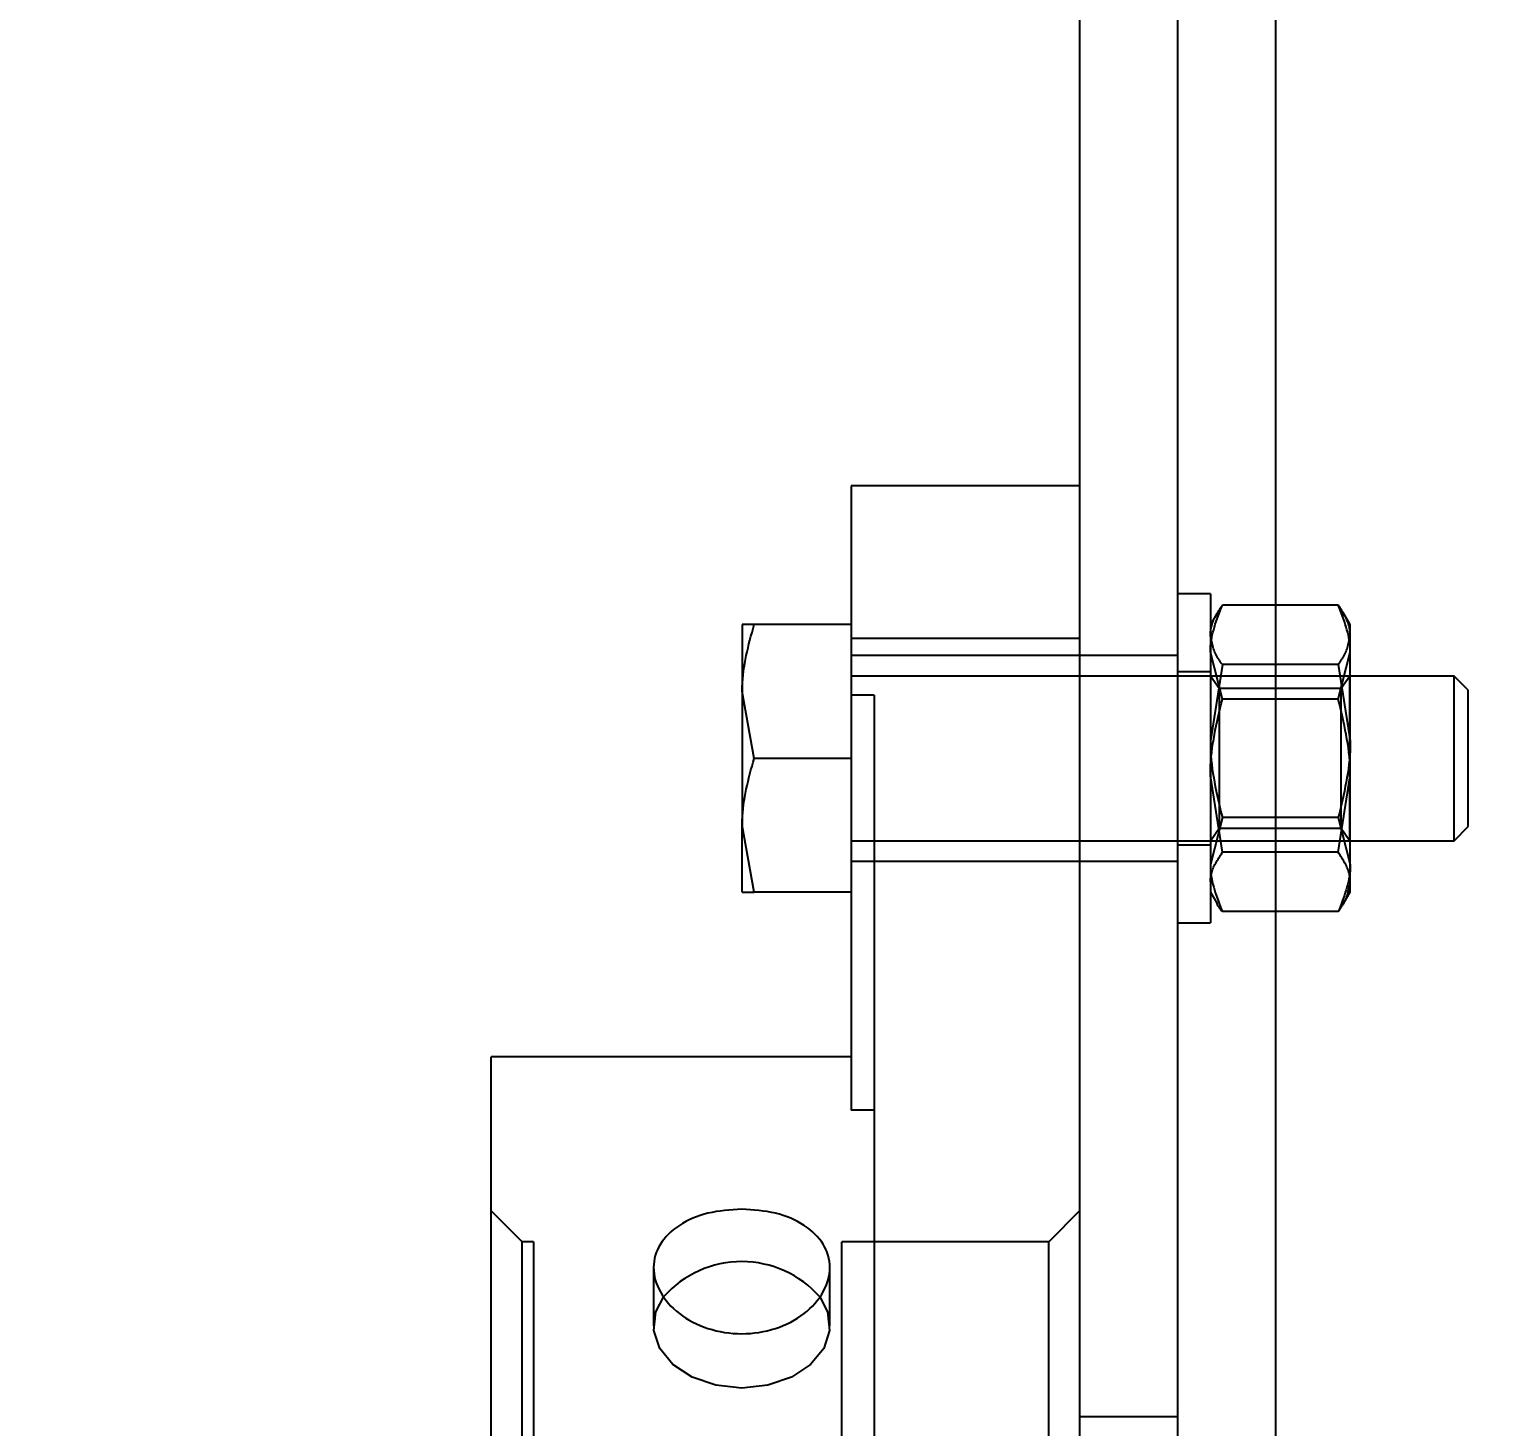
# Model space of a CAD drawing. Header units: metres. Extents: x 0 to 63075, y 0 to 44550.
# Drawn here: x 13843.6 to 13914.9, y 31268.5 to 31336.4 of the extents above; entities that cross this region are included whole.
import ezdxf

# ---------------------------------------------------------------- set-up
doc = ezdxf.new("R2010")
doc.units = ezdxf.units.M
doc.header["$LTSCALE"] = 75
doc.linetypes.add('HIDDEN2', pattern=[4.7625, 3.175, -1.5875])
for name, color, linetype in [('SDM', 7, 'Continuous'), ('SL1', 8, 'Continuous'), ('SL4', 4, 'Continuous'), ('ST1', 7, 'HIDDEN2')]:
    doc.layers.add(name, color=color, linetype=linetype)
doc.styles.add('ROMANS', font='ROMANS.SHX')
doc.dimstyles.new('75___1-75', dxfattribs={"dimscale": 75, "dimtxt": 2.5, "dimasz": 2, "dimexe": 1.5, "dimexo": 1, "dimgap": 0.5, "dimtad": 1, "dimdec": 0, "dimzin": 12, "dimtxsty": 'ROMANS', "dimcen": 0, "dimclrd": 256, "dimclre": 256, "dimclrt": 3, "dimazin": 3, "dimtfac": 1, "dimtdec": 0, "dimtmove": 0, "dimatfit": 0, "dimfxl": 1, "dimlwd": -1, "dimlwe": -1, "dimarcsym": 0})

# ---------------------------------------------------------------- blocks, each defined once
blk = doc.blocks.new('A$C52ce5e24')
at = {"layer": 'SL1'}
for radius, start, end in [(1221.5, 124.209852, 67.294357), (1158, 126.374154, 69.370009), (1150, 126.668292, 69.219881)]:
    blk.add_arc((6551.95, 10099.982), radius, start, end, dxfattribs=at)
blk = doc.blocks.new('*D27')
at = {"layer": 'Defpoints', "color": 0, "transparency": 16777216}
for p in [(11751.699, 31651.481), (12031.335, 31651.481), (13897.709, 31414.244)]:
    blk.add_point(p, dxfattribs=at)
at = {"layer": 'SDM', "transparency": 16777216}
for p, q in [((11751.699, 31801.481), (11751.699, 32508.624)), ((11956.335, 31651.481), (11639.199, 31651.481)), ((11751.699, 31414.244), (11751.699, 31651.481)), ((13822.709, 31414.244), (11639.199, 31414.244)), ((11751.699, 31264.244), (11751.699, 31114.244))]:
    blk.add_line(p, q, dxfattribs=at)
for points in [[(11726.699, 31801.481), (11776.699, 31801.481), (11751.699, 31651.481)], [(11726.699, 31264.244), (11776.699, 31264.244), (11751.699, 31414.244)]]:
    blk.add_solid(points, dxfattribs=at)
at = {"layer": 'SDM', "color": 3, "transparency": 16777216, "insert": (11620.449, 32230.053), "char_height": 187.5, "attachment_point": 5, "rotation": 90, "style": 'ROMANS'}
blk.add_mtext('237', dxfattribs=at)
blk = doc.blocks.new('A$Cb6dca9d5')
at = {"layer": 'SL4'}
for p, q in [((48.235, 4619.715), (48.235, 3669.713)), ((57.76, 4614.715), (57.76, 4459.475)), ((48.235, 4574.463), (37.135, 4574.463)), ((37.135, 4574.463), (37.135, 4567.034)), ((31.835, 4567.713), (31.835, 4564.463)), ((37.135, 4567.713), (32.416, 4567.713)), ((37.135, 4567.034), (37.135, 4564.279)), ((48.235, 4567.034), (37.135, 4567.034)), ((31.835, 4564.463), (31.835, 4557.963)), ((32.416, 4561.213), (31.835, 4564.463)), ((38.245, 4564.279), (37.135, 4564.279)), ((37.135, 4564.279), (37.135, 4544.108)), ((38.245, 4564.279), (38.245, 4527.091)), ((37.135, 4561.213), (32.416, 4561.213)), ((32.416, 4554.713), (31.835, 4557.963)), ((31.835, 4554.713), (31.835, 4557.963)), ((37.135, 4554.713), (32.416, 4554.713)), ((37.135, 4546.713), (19.635, 4546.713)), ((19.635, 4511.713), (19.635, 4546.713)), ((38.245, 4544.108), (37.135, 4544.108))]:
    blk.add_line(p, q, dxfattribs=at)
blk.add_arc((31.81, 4531.688), 5.062, 41.42045, 138.31198, dxfattribs=at)
for points, knots in [([(31.835, 4564.463), (31.836, 4564.54), (31.844, 4565.637), (32.14, 4566.713), (32.416, 4567.713)], [0, 0, 0, 0, 0.070215, 1, 1, 1, 1]), ([(32.416, 4567.713), (32.181, 4567.713), (31.871, 4567.713), (31.842, 4567.713), (31.835, 4567.713)], [0, 0, 0, 0, 0.758149, 1, 1, 1, 1]), ([(31.835, 4557.963), (31.836, 4558.04), (31.844, 4559.137), (32.14, 4560.213), (32.416, 4561.213)], [0, 0, 0, 0, 0.0702148, 1, 1, 1, 1]), ([(31.835, 4554.713), (31.842, 4554.713), (31.871, 4554.713), (32.181, 4554.713), (32.416, 4554.713)], [0, 0, 0, 0, 0.241851, 1, 1, 1, 1]), ([(31.811, 4539.304), (32.372, 4539.264), (33.495, 4539.184), (34.919, 4538.561), (35.871, 4537.633), (36.206, 4536.471), (35.871, 4535.251), (34.919, 4534.171), (33.495, 4533.425), (31.811, 4533.158), (30.128, 4533.425), (28.704, 4534.171), (27.752, 4535.251), (27.417, 4536.471), (27.752, 4537.633), (28.704, 4538.561), (30.128, 4539.184), (31.25, 4539.264), (31.811, 4539.304)], [0, 0, 0, 0, 0.06249, 0.125, 0.18751, 0.25, 0.31249, 0.375, 0.43751, 0.5, 0.56249, 0.625, 0.68751, 0.75, 0.81249, 0.875, 0.93751, 1, 1, 1, 1])]:
    blk.add_open_spline(points, degree=3, knots=knots, dxfattribs=at)
at = {"layer": 'ST1'}
for p, q in [((52.997, 4669.713), (52.997, 3669.713)), ((54.597, 4569.213), (52.997, 4569.213)), ((54.597, 4569.213), (54.597, 4553.213)), ((54.907, 4568.249), (54.597, 4567.713)), ((60.817, 4568.654), (55.178, 4568.654)), ((61.397, 4567.713), (61.088, 4568.249)), ((61.397, 4567.217), (61.397, 4567.713)), ((48.235, 4567.034), (37.135, 4567.034)), ((61.397, 4562.058), (61.397, 4567.217)), ((48.235, 4566.213), (37.135, 4566.213)), ((52.997, 4566.213), (48.235, 4566.213)), ((55.178, 4564.087), (54.597, 4566.371)), ((60.817, 4564.087), (61.397, 4566.371)), ((54.597, 4565.413), (52.997, 4565.413)), ((55.178, 4565.779), (54.597, 4562.058)), ((60.817, 4565.779), (55.178, 4565.779)), ((60.817, 4565.779), (61.397, 4562.058)), ((66.445, 4565.213), (37.135, 4565.213)), ((55.018, 4564.613), (54.597, 4565.213)), ((61.372, 4565.213), (60.952, 4564.613)), ((61.372, 4564.907), (61.372, 4565.213)), ((61.397, 4565.213), (61.372, 4565.213)), ((61.372, 4557.213), (61.372, 4564.907)), ((66.445, 4557.213), (66.445, 4565.213)), ((67.135, 4564.522), (66.445, 4565.213)), ((55.018, 4564.613), (55.018, 4564.353)), ((60.952, 4564.613), (55.018, 4564.613)), ((55.018, 4564.353), (55.018, 4557.813)), ((60.817, 4564.087), (55.178, 4564.087)), ((60.952, 4557.813), (60.952, 4564.613)), ((67.135, 4557.903), (67.135, 4564.522)), ((61.397, 4556.054), (61.397, 4562.058)), ((55.178, 4556.646), (54.597, 4560.367)), ((60.817, 4556.646), (61.397, 4560.367)), ((55.178, 4558.338), (54.597, 4556.054)), ((60.817, 4558.338), (55.178, 4558.338)), ((60.817, 4558.338), (61.397, 4556.054)), ((54.597, 4557.213), (55.018, 4557.813)), ((55.018, 4557.813), (60.952, 4557.813)), ((60.952, 4557.813), (61.372, 4557.213)), ((66.445, 4557.213), (67.135, 4557.903)), ((37.135, 4557.213), (66.445, 4557.213)), ((52.997, 4557.013), (54.597, 4557.013)), ((61.372, 4557.213), (61.397, 4557.213)), ((37.135, 4556.213), (48.235, 4556.213)), ((48.235, 4556.213), (52.997, 4556.213)), ((60.817, 4556.646), (55.178, 4556.646)), ((61.397, 4554.713), (61.397, 4556.054)), ((54.597, 4554.713), (54.907, 4554.176)), ((61.088, 4554.176), (61.397, 4554.713)), ((60.817, 4553.771), (55.178, 4553.771)), ((52.997, 4553.213), (54.597, 4553.213)), ((21.135, 4537.713), (19.635, 4539.213)), ((48.235, 4539.213), (46.735, 4537.713)), ((21.135, 4485.713), (21.135, 4537.713)), ((21.685, 4537.713), (21.135, 4537.713)), ((21.685, 4537.713), (21.685, 4485.713)), ((36.685, 4485.713), (36.685, 4537.713)), ((46.735, 4537.713), (36.685, 4537.713)), ((46.735, 4485.713), (46.735, 4537.713)), ((27.528, 4536.461), (27.528, 4533.633)), ((36.094, 4533.633), (36.094, 4536.461)), ((52.997, 4529.213), (48.235, 4529.213))]:
    blk.add_line(p, q, dxfattribs=at)
at = {"layer": 'ST1', "flags": 128}
for points in [[(31.811, 4530.604), (30.549, 4530.739), (29.399, 4531.131), (28.463, 4531.745), (27.824, 4532.526), (27.54, 4533.406), (27.636, 4534.307), (28.03, 4535.054)], [(35.606, 4535.037), (35.987, 4534.307), (36.082, 4533.406), (35.798, 4532.526), (35.16, 4531.745), (34.224, 4531.131), (33.074, 4530.739), (31.811, 4530.604)]]:
    blk.add_lwpolyline(points, dxfattribs=at)
at = {"layer": 'ST1'}
for points, knots in [([(54.597, 4567.217), (54.606, 4567.347), (54.638, 4567.834), (54.95, 4568.308), (55.178, 4568.654)], [0, 0, 0, 0, 0.268634, 1, 1, 1, 1]), ([(54.597, 4566.371), (54.598, 4566.425), (54.606, 4567.196), (54.903, 4567.952), (55.178, 4568.654)], [0, 0, 0, 0, 0.070215, 1, 1, 1, 1]), ([(61.397, 4567.217), (61.389, 4567.347), (61.357, 4567.834), (61.045, 4568.308), (60.817, 4568.654)], [0, 0, 0, 0, 0.2686336, 1, 1, 1, 1]), ([(61.397, 4566.371), (61.397, 4566.425), (61.389, 4567.196), (61.092, 4567.952), (60.817, 4568.654)], [0, 0, 0, 0, 0.0702148, 1, 1, 1, 1]), ([(55.178, 4565.779), (55.09, 4565.9), (54.75, 4566.368), (54.663, 4566.855), (54.597, 4567.217)], [0, 0, 0, 0, 0.257551, 1, 1, 1, 1]), ([(60.817, 4565.779), (60.905, 4565.9), (61.245, 4566.368), (61.332, 4566.855), (61.397, 4567.217)], [0, 0, 0, 0, 0.257551, 1, 1, 1, 1]), ([(54.597, 4560.367), (54.598, 4560.455), (54.606, 4561.711), (54.903, 4562.943), (55.178, 4564.087)], [0, 0, 0, 0, 0.070215, 1, 1, 1, 1]), ([(61.397, 4560.367), (61.397, 4560.455), (61.389, 4561.711), (61.092, 4562.943), (60.817, 4564.087)], [0, 0, 0, 0, 0.0702148, 1, 1, 1, 1]), ([(54.597, 4562.058), (54.598, 4561.97), (54.606, 4560.714), (54.903, 4559.482), (55.178, 4558.338)], [0, 0, 0, 0, 0.070215, 1, 1, 1, 1]), ([(61.397, 4562.058), (61.397, 4561.97), (61.389, 4560.714), (61.092, 4559.482), (60.817, 4558.338)], [0, 0, 0, 0, 0.0702148, 1, 1, 1, 1]), ([(54.597, 4555.208), (54.606, 4555.339), (54.638, 4555.826), (54.95, 4556.299), (55.178, 4556.646)], [0, 0, 0, 0, 0.268634, 1, 1, 1, 1]), ([(61.397, 4555.208), (61.389, 4555.339), (61.357, 4555.826), (61.045, 4556.299), (60.817, 4556.646)], [0, 0, 0, 0, 0.2686336, 1, 1, 1, 1]), ([(54.597, 4556.054), (54.598, 4556), (54.606, 4555.229), (54.903, 4554.473), (55.178, 4553.771)], [0, 0, 0, 0, 0.0702148, 1, 1, 1, 1]), ([(61.397, 4556.054), (61.397, 4556), (61.389, 4555.229), (61.092, 4554.473), (60.817, 4553.771)], [0, 0, 0, 0, 0.0702148, 1, 1, 1, 1]), ([(60.817, 4553.771), (60.905, 4553.891), (61.245, 4554.36), (61.332, 4554.847), (61.397, 4555.208)], [0, 0, 0, 0, 0.2575513, 1, 1, 1, 1]), ([(55.178, 4553.771), (55.076, 4553.89), (54.965, 4554.021), (54.925, 4554.157), (54.921, 4554.169)], [0, 0, 0, 0, 0.914803, 1, 1, 1, 1])]:
    blk.add_open_spline(points, degree=3, knots=knots, dxfattribs=at)

msp = doc.modelspace()

# ---------------------------------------------------------------- block references
at = {"layer": 'SDM'}
for name, p in [('A$C52ce5e24', (8259.513, 21551.5)), ('A$Cb6dca9d5', (13846.469, 26739.769))]:
    msp.add_blockref(name, p, dxfattribs=at)

# ---------------------------------------------------------------- dimensions: what is measured, and where the dimension line sits
dim = msp.add_linear_dim(base=(11751.699, 31651.481), p1=(13897.709, 31414.244), p2=(12031.335, 31651.481), angle=90, dimstyle='75___1-75', dxfattribs=at)
dim.commit()
dim.dimension.update_dxf_attribs({"geometry": '*D27', "text_midpoint": (11620.449, 32230.053)})

doc.saveas('drawing.dxf')
